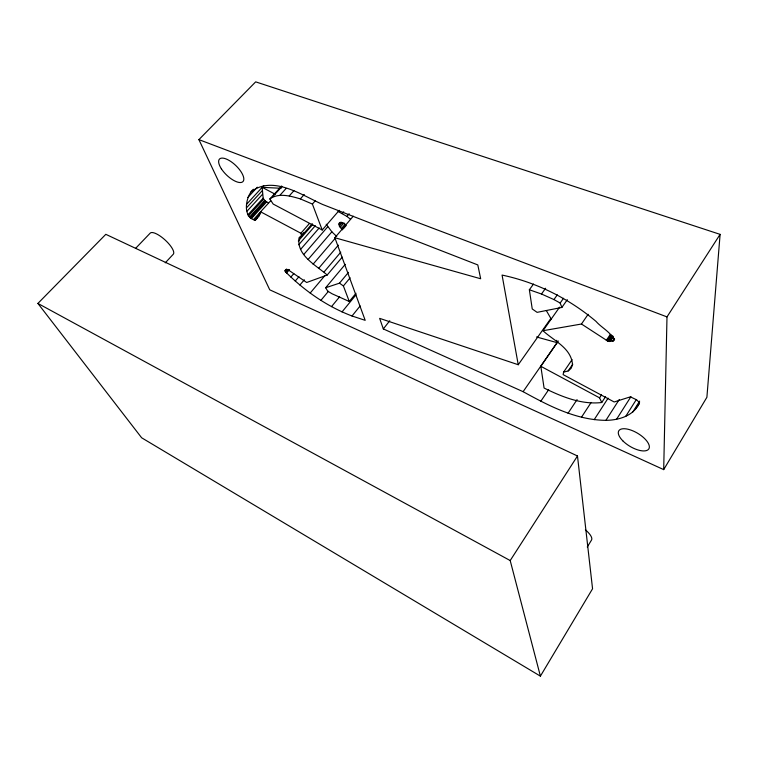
<?xml version="1.0" encoding="UTF-8"?>
<svg xmlns="http://www.w3.org/2000/svg" width="758" height="758" viewBox="0 0 758 758"><rect width="100%" height="100%" fill="white"/><g stroke="black" fill="none" stroke-linecap="round" stroke-linejoin="round"><path stroke-width="1.14" d="M663.695 469.619L666.993 316.901L720.1 234.364L255.673 81.855L198.899 139.624L269.744 289.821L663.695 469.619L706.892 397.277L720.1 234.364M572.082 359.624L563.582 372.14L563.147 374.632L614.17 401.977L630.372 396.851L636.739 399.864L639.06 402.346L639.079 403.398C633.584 415.962 618.556 420.245 605.907 420.339C576.014 420.112 548.678 405.719 523.105 391.678L383.321 328.925L379.644 318.36L518.245 364.731L550.858 318.426M259.17 215.983L255.37 220.171C241.906 217.499 245.573 196.057 253.371 189.254M342.237 257.142L327.181 275.04C316.19 265.243 296.236 255.389 299.145 237.955L300.68 236.202M255.37 220.171L260.648 211.814L300.888 233.246L301.523 236.032L299.145 237.955M342.436 229.863L339.394 226.102L339.243 223.06L342.076 222.691L344.928 224.093M540.397 676.145L592.557 588.767L577.482 455.984L105.817 234.326L37.9 303.427L141.642 437.783L540.397 676.145L510.2 560.56L37.9 303.427M587.26 547.02L591.505 540.075A16.913 5.78 32.6 0 0 585.394 529.814M632.769 412.039L639.648 401.105M635.185 409.481L639.581 402.498M637.374 406.639L639.183 403.758M625.606 416.53L636.36 399.523M616.481 419.392L630.921 396.68M605.907 420.339L619.267 399.494M510.2 560.56L577.482 455.984M594.168 419.705L608.106 398.158M558.324 341.015L540.824 366.294L544.083 388.039C561.849 396.775 581.585 404.876 601.748 402.517L605.585 396.595M601.748 402.517L599.578 397.846L601.511 394.88M581.471 417.251L591.145 402.46M563.582 372.14L568.159 370.946L571.058 368.416L572.517 364.93C571.551 348.017 553.672 340.787 543.012 330.715L581.462 324.017L607.907 341.185L612.587 341.214L614.482 338.371M612.587 341.214L614.624 339.12M568.045 413.243L577.065 399.608M607.101 340.702L611.043 334.79M607.907 341.185L611.687 335.519M608.958 341.441L612.729 335.775M609.745 341.593L612.89 336.865M610.256 341.46L613.402 336.732M606.315 340.38L610.256 334.468M568.159 370.946L572.745 364.162M540.738 401.342L548.678 389.669M581.462 324.017L588.132 314.295M523.105 391.678L557.045 342.644L556.751 340.304M533.509 284.06L529.359 289.764L532.239 308.961L537.109 312.353L561.886 307.426L567.325 299.675M561.886 307.426L560.171 303.039L563.526 298.273M543.012 330.715L559.603 307.151M529.359 289.764L541.487 294.009L553.937 299.571L557.301 294.824M541.487 294.009L545.618 288.248M383.321 328.925L389.773 320.738M327.181 275.04L306.706 282.488L288.807 270.265C287.538 268.711 283.454 269.829 285.671 271.961C304.526 290.797 327.001 306.507 352.015 315.991L360.126 305.976M345.26 264.334L325.656 287.756L327.74 291.176L332.184 293.829L349.277 301.495L356.014 293.261M342.01 311.936L356.023 294.796M331.483 306.649L339.603 296.804M349.277 301.495L343.393 285.946L350.13 277.807M325.656 287.756L339.48 283.17L348.481 272.34M320.899 300.358L328.47 291.271M310.202 293.033L324.661 275.874M324.102 271.904L340.797 252.158M318.587 268.427L338.362 245.147M299.903 284.999L304.337 279.797M295.241 281.029L298.946 276.698M341.252 228.727L345.098 224.235M352.015 315.991L365.195 320.34L334.856 237.728L353.256 216.201M313.082 264.21L335.216 238.306M343.203 228.973L346.273 225.382M338.911 223.885L340.314 222.246M338.94 224.842L341.261 222.151M338.134 211.482L346.87 216.39L349.154 213.728M339.394 226.102L342.474 222.511M340.143 227.343L343.99 222.852M290.845 277.068L293.82 273.61M308.099 259.473L331.862 231.815L326.196 224.216M286.543 273.022L289.528 269.573M303.835 254.423L327.74 226.756M342.209 213.585L343.734 211.814M285.008 270.767L286.505 269.033M285.254 271.326L286.751 269.602M285.671 271.961L287.917 269.374M281.663 185.985L269.839 198.975L273.183 204.063L322.216 230.015L339.262 210.326M286.022 272.454L288.267 269.867M300.594 249.391L319.222 227.94M301.523 236.032L312.287 223.695M298.32 240.997L312.779 224.434M298.69 244.768L315.337 225.666M300.888 233.246L309.387 223.534M302.215 234.449L303.74 232.697M322.216 230.015L312.391 204.063L315.47 200.586M269.839 198.975C278.612 192.466 290.778 196.104 300.329 198.89L304.261 194.493M289.253 195.877L293.962 190.646M279.854 195.365L286.098 188.477M253.371 219.725L270.72 200.718M254.555 220.218L260.648 213.519M255.001 220.275L257.284 217.764M255.493 219.848L257.019 218.171M249.477 217.214L264.713 200.51L263.149 198.179L262.183 187.33L281.104 188.287M249.96 217.669L265.186 200.965L268.578 202.983M250.614 218.2L265.831 201.486M251.362 218.636L266.579 201.922M272.454 196.995L281.957 186.553M247.866 214.884L263.149 198.179M248.378 215.992L263.632 199.288M246.748 207.559L262.211 190.732M247.108 211.094L262.476 194.323M246.634 204.224L263.746 185.625M247.838 197.468L257.322 187.198M165.263 262.818L173.231 254.3A15.643 5.012 42.4 0 0 165.111 240.002A15.643 5.012 42.4 0 0 150.131 233.208L135.511 248.453M250.974 191.84C272.994 174.956 301.599 195.062 322.643 204.471L477.805 264.93L480.667 278.755L334.856 237.728M613.364 341.024L614.113 340.304C611.194 332.194 601.511 327.778 596.044 321.411C569.04 298.633 536.673 282.383 502.071 275.069L518.245 364.731M536.541 336.969L557.045 342.644M198.899 139.624L666.993 316.901M300.329 198.89L312.391 204.063M262.183 187.33L275.154 194.219M540.824 366.294L599.578 397.846M553.937 299.571L560.171 303.039M339.48 283.17L343.393 285.946M346.87 216.39L350.575 219.299M264.713 200.51L265.186 200.965M331.862 231.815L336.741 236.524M551.369 319.326L546.357 310.6M622.839 440.862A17.529 7.58 30.9 0 0 648.839 448.888A17.529 7.58 30.9 0 0 629.832 429.739A17.529 7.58 30.9 0 0 622.839 440.862M221.345 168.759A16.259 6.623 43.8 0 0 242.93 181.607A16.259 6.623 43.8 0 0 229.399 160.592A16.259 6.623 43.8 0 0 221.345 168.759"/></g></svg>
